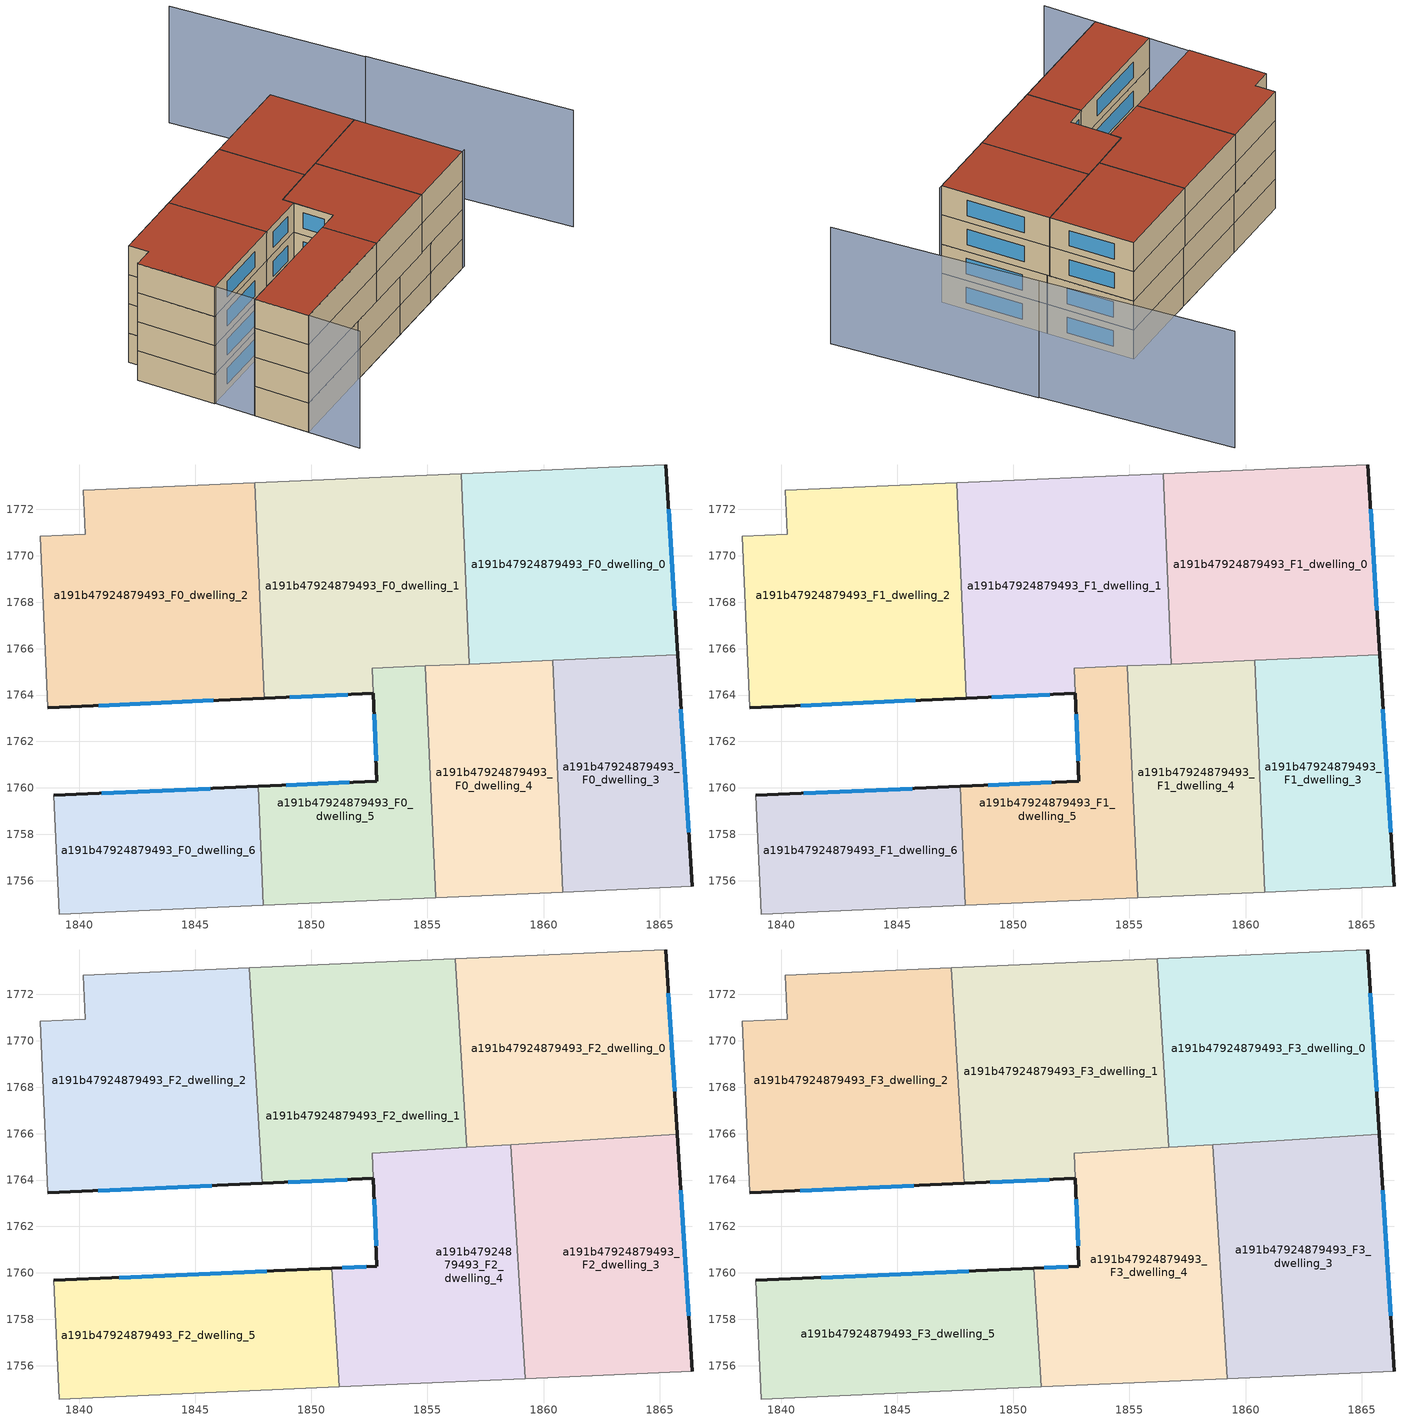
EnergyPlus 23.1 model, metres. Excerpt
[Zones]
a191b47924879493_F0_dwelling_0
 floor ground (EU_floor_Construction): 1865.26,1773.92 1865.78,1765.73 1856.81,1765.34 1856.45,1773.54 z0
 wall outside (EU_wall_Construction): 1865.78,1765.73 1865.26,1773.92 z0:3
 wall adiabatic (EU_wall_Construction): 1865.26,1773.92 1856.45,1773.54 z0:3
 wall to a191b47924879493_F0_dwelling_1 (EU_wall_Construction): 1856.45,1773.54 1856.81,1765.34 z0:3
 wall to a191b47924879493_F0_dwelling_3 (EU_wall_Construction): 1860.39,1765.49 1865.78,1765.73 z0:3
 wall to a191b47924879493_F0_dwelling_4 (EU_wall_Construction): 1856.81,1765.34 1860.39,1765.49 z0:3
 window (EU_Window_Construction): 1865.66,1767.66 1865.38,1772 z0.7:2.3
a191b47924879493_F0_dwelling_1
 floor ground (EU_floor_Construction): 1856.45,1773.54 1856.81,1765.34 1852.61,1765.15 1852.66,1764.07 1847.98,1763.87 1847.56,1773.15 z0
 wall outside (EU_wall_Construction): 1847.98,1763.87 1852.66,1764.07 z0:3
 wall adiabatic (EU_wall_Construction): 1856.45,1773.54 1847.56,1773.15 z0:3
 wall to a191b47924879493_F0_dwelling_2 (EU_wall_Construction): 1847.56,1773.15 1847.97,1763.87 z0:3
 wall to a191b47924879493_F0_dwelling_5 (EU_wall_Construction): 1852.62,1765.15 1854.91,1765.25 / 1852.66,1764.07 1852.61,1765.15 z0:3
 wall to a191b47924879493_F0_dwelling_4 (EU_wall_Construction): 1854.91,1765.25 1856.81,1765.34 z0:3
 window (EU_Window_Construction): 1849.08,1763.91 1851.56,1764.02 z0.7:2.3
a191b47924879493_F0_dwelling_2
 floor ground (EU_floor_Construction): 1847.56,1773.15 1847.97,1763.87 1838.64,1763.45 1838.31,1770.83 1840.26,1770.92 1840.17,1772.82 z0
 wall outside (EU_wall_Construction): 1838.64,1763.45 1847.97,1763.87 z0:3
 wall adiabatic (EU_wall_Construction): 1847.56,1773.15 1840.17,1772.82 1840.26,1770.92 1838.31,1770.83 1838.64,1763.45 z0:3
 window (EU_Window_Construction): 1840.83,1763.55 1845.78,1763.77 z0.7:2.3
a191b47924879493_F0_dwelling_3
 floor ground (EU_floor_Construction): 1865.78,1765.73 1866.4,1755.76 1860.83,1755.51 1860.39,1765.49 z0
 wall outside (EU_wall_Construction): 1866.4,1755.76 1865.78,1765.73 z0:3
 wall to a191b47924879493_F0_dwelling_4 (EU_wall_Construction): 1860.39,1765.49 1860.83,1755.51 z0:3
 wall adiabatic (EU_wall_Construction): 1860.83,1755.51 1866.4,1755.76 z0:3
 window (EU_Window_Construction): 1866.25,1758.1 1865.92,1763.39 z0.7:2.3
a191b47924879493_F0_dwelling_4
 floor ground (EU_floor_Construction): 1860.39,1765.49 1860.83,1755.51 1855.35,1755.27 1854.91,1765.25 z0
 wall to a191b47924879493_F0_dwelling_5 (EU_wall_Construction): 1854.91,1765.25 1855.35,1755.27 z0:3
 wall adiabatic (EU_wall_Construction): 1855.35,1755.27 1860.83,1755.51 z0:3
a191b47924879493_F0_dwelling_5
 floor ground (EU_floor_Construction): 1854.91,1765.25 1855.35,1755.27 1847.93,1754.94 1847.71,1760.06 1852.82,1760.29 1852.61,1765.15 z0
 wall outside (EU_wall_Construction): 1852.66,1764.07 1852.82,1760.29 1847.71,1760.06 z0:3
 wall to a191b47924879493_F0_dwelling_6 (EU_wall_Construction): 1847.71,1760.06 1847.93,1754.94 z0:3
 wall adiabatic (EU_wall_Construction): 1847.93,1754.94 1855.35,1755.27 z0:3
 window (EU_Window_Construction): 1851.62,1760.24 1848.91,1760.12 / 1852.7,1763.18 1852.79,1761.18 z0.7:2.3
a191b47924879493_F0_dwelling_6
 floor ground (EU_floor_Construction): 1847.71,1760.06 1847.93,1754.94 1839.13,1754.56 1838.91,1759.68 z0
 wall outside (EU_wall_Construction): 1847.71,1760.06 1838.91,1759.68 z0:3
 wall adiabatic (EU_wall_Construction): 1838.91,1759.68 1839.13,1754.56 1847.93,1754.94 z0:3
 window (EU_Window_Construction): 1845.64,1759.97 1840.97,1759.77 z0.7:2.3
a191b47924879493_F1_dwelling_0
 floor to a191b47924879493_F0_dwelling_0 (EU_floor_Construction): 1865.26,1773.92 1865.78,1765.73 1856.81,1765.34 1856.45,1773.54 z3
 wall outside (EU_wall_Construction): 1865.78,1765.73 1865.26,1773.92 z3:6
 wall adiabatic (EU_wall_Construction): 1865.26,1773.92 1856.45,1773.54 z3:6
 wall to a191b47924879493_F1_dwelling_1 (EU_wall_Construction): 1856.45,1773.54 1856.81,1765.34 z3:6
 wall to a191b47924879493_F1_dwelling_3 (EU_wall_Construction): 1860.39,1765.49 1865.78,1765.73 z3:6
 wall to a191b47924879493_F1_dwelling_4 (EU_wall_Construction): 1856.81,1765.34 1860.39,1765.49 z3:6
 window (EU_Window_Construction): 1865.66,1767.66 1865.38,1772 z3.7:5.3
 ceiling adiabatic (EU_roof_Construction): 1858.6,1765.42 1858.59,1765.53 1856.81,1765.42 1856.81,1765.34 z6
a191b47924879493_F1_dwelling_1
 floor to a191b47924879493_F0_dwelling_1 (EU_floor_Construction): 1856.45,1773.54 1856.81,1765.34 1852.61,1765.15 1852.66,1764.07 1847.98,1763.87 1847.56,1773.15 z3
 wall outside (EU_wall_Construction): 1847.98,1763.87 1852.66,1764.07 z3:6
 wall adiabatic (EU_wall_Construction): 1856.45,1773.54 1847.56,1773.15 z3:6
 wall to a191b47924879493_F1_dwelling_2 (EU_wall_Construction): 1847.56,1773.15 1847.97,1763.87 z3:6
 wall to a191b47924879493_F1_dwelling_5 (EU_wall_Construction): 1852.62,1765.15 1854.91,1765.25 / 1852.66,1764.07 1852.61,1765.15 z3:6
 wall to a191b47924879493_F1_dwelling_4 (EU_wall_Construction): 1854.91,1765.25 1856.81,1765.34 z3:6
 window (EU_Window_Construction): 1849.08,1763.91 1851.56,1764.02 z3.7:5.3
 ceiling adiabatic (EU_roof_Construction): 1856.81,1765.34 1856.81,1765.42 1852.61,1765.16 z6
a191b47924879493_F1_dwelling_2
 floor to a191b47924879493_F0_dwelling_2 (EU_floor_Construction): 1847.56,1773.15 1847.97,1763.87 1838.64,1763.45 1838.31,1770.83 1840.26,1770.92 1840.17,1772.82 z3
 wall outside (EU_wall_Construction): 1838.64,1763.45 1847.97,1763.87 z3:6
 wall adiabatic (EU_wall_Construction): 1847.56,1773.15 1840.17,1772.82 1840.26,1770.92 1838.31,1770.83 1838.64,1763.45 z3:6
 window (EU_Window_Construction): 1840.83,1763.55 1845.78,1763.77 z3.7:5.3
a191b47924879493_F1_dwelling_3
 floor to a191b47924879493_F0_dwelling_3 (EU_floor_Construction): 1865.78,1765.73 1866.4,1755.76 1860.83,1755.51 1860.39,1765.49 z3
 wall outside (EU_wall_Construction): 1866.4,1755.76 1865.78,1765.73 z3:6
 wall to a191b47924879493_F1_dwelling_4 (EU_wall_Construction): 1860.39,1765.49 1860.83,1755.51 z3:6
 wall adiabatic (EU_wall_Construction): 1860.83,1755.51 1866.4,1755.76 z3:6
 window (EU_Window_Construction): 1866.25,1758.1 1865.92,1763.39 z3.7:5.3
a191b47924879493_F1_dwelling_4
 floor to a191b47924879493_F0_dwelling_4 (EU_floor_Construction): 1860.39,1765.49 1860.83,1755.51 1855.35,1755.27 1854.91,1765.25 z3
 wall to a191b47924879493_F1_dwelling_5 (EU_wall_Construction): 1854.91,1765.25 1855.35,1755.27 z3:6
 wall adiabatic (EU_wall_Construction): 1855.35,1755.27 1860.83,1755.51 z3:6
a191b47924879493_F1_dwelling_5
 floor to a191b47924879493_F0_dwelling_5 (EU_floor_Construction): 1854.91,1765.25 1855.35,1755.27 1847.93,1754.94 1847.71,1760.06 1852.82,1760.29 1852.62,1765.15 z3
 wall outside (EU_wall_Construction): 1852.66,1764.07 1852.82,1760.29 1847.71,1760.06 z3:6
 wall to a191b47924879493_F1_dwelling_6 (EU_wall_Construction): 1847.71,1760.06 1847.93,1754.94 z3:6
 wall adiabatic (EU_wall_Construction): 1847.93,1754.94 1855.35,1755.27 z3:6
 window (EU_Window_Construction): 1851.62,1760.24 1848.91,1760.12 / 1852.7,1763.18 1852.79,1761.18 z3.7:5.3
a191b47924879493_F1_dwelling_6
 floor to a191b47924879493_F0_dwelling_6 (EU_floor_Construction): 1847.71,1760.06 1847.93,1754.94 1839.13,1754.56 1838.91,1759.68 z3
 wall outside (EU_wall_Construction): 1847.71,1760.06 1838.91,1759.68 z3:6
 wall adiabatic (EU_wall_Construction): 1838.91,1759.68 1839.13,1754.56 1847.93,1754.94 z3:6
 window (EU_Window_Construction): 1845.64,1759.97 1840.97,1759.77 z3.7:5.3
a191b47924879493_F2_dwelling_0
 floor to a191b47924879493_F1_dwelling_0 (EU_floor_Construction): 1865.26,1773.92 1865.76,1765.97 1856.81,1765.42 1856.45,1773.54 z6
 floor to a191b47924879493_F1_dwelling_1 (EU_floor_Construction): 1856.45,1773.54 1856.81,1765.42 1856.7,1765.41 1856.2,1773.53 z6
 wall outside (EU_wall_Construction): 1865.76,1765.97 1865.26,1773.92 z6:9
 wall to a191b47924879493_F2_dwelling_1 (EU_wall_Construction): 1856.2,1773.53 1856.7,1765.41 z6:9
 wall adiabatic (EU_wall_Construction): 1865.26,1773.92 1856.2,1773.53 z6:9
 wall to a191b47924879493_F2_dwelling_3 (EU_wall_Construction): 1858.59,1765.53 1865.76,1765.97 z6:9
 wall to a191b47924879493_F2_dwelling_4 (EU_wall_Construction): 1856.7,1765.41 1858.59,1765.53 z6:9
 window (EU_Window_Construction): 1865.64,1767.84 1865.38,1772.06 z6.7:8.3
a191b47924879493_F2_dwelling_1
 floor to a191b47924879493_F1_dwelling_1 (EU_floor_Construction): 1856.2,1773.53 1856.7,1765.41 1852.61,1765.16 1852.66,1764.07 1847.97,1763.87 1847.56,1773.15 z6
 floor to a191b47924879493_F1_dwelling_2 (EU_floor_Construction): 1847.56,1773.15 1847.97,1763.87 1847.89,1763.86 1847.31,1773.14 z6
 wall outside (EU_wall_Construction): 1847.89,1763.86 1852.66,1764.07 z6:9
 wall to a191b47924879493_F2_dwelling_2 (EU_wall_Construction): 1847.31,1773.14 1847.89,1763.86 z6:9
 wall adiabatic (EU_wall_Construction): 1856.2,1773.53 1847.31,1773.14 z6:9
 wall to a191b47924879493_F2_dwelling_4 (EU_wall_Construction): 1852.62,1765.16 1856.7,1765.41 / 1852.66,1764.07 1852.61,1765.16 z6:9
 window (EU_Window_Construction): 1849.01,1763.91 1851.54,1764.02 z6.7:8.3
a191b47924879493_F2_dwelling_2
 floor to a191b47924879493_F1_dwelling_2 (EU_floor_Construction): 1847.31,1773.14 1847.88,1763.86 1838.64,1763.45 1838.31,1770.83 1840.26,1770.92 1840.17,1772.82 z6
 wall outside (EU_wall_Construction): 1838.64,1763.45 1847.88,1763.86 z6:9
 wall adiabatic (EU_wall_Construction): 1847.31,1773.14 1840.17,1772.82 1840.26,1770.92 1838.31,1770.83 1838.64,1763.45 z6:9
 window (EU_Window_Construction): 1840.81,1763.55 1845.71,1763.77 z6.7:8.3
a191b47924879493_F2_dwelling_3
 floor to a191b47924879493_F1_dwelling_3 (EU_floor_Construction): 1865.77,1765.73 1866.4,1755.76 1860.83,1755.51 1860.39,1765.49 z6
 floor to a191b47924879493_F1_dwelling_0 (EU_floor_Construction): 1865.76,1765.97 1865.77,1765.73 1858.6,1765.42 1858.59,1765.53 z6
 floor to a191b47924879493_F1_dwelling_4 (EU_floor_Construction): 1860.39,1765.49 1860.83,1755.51 1859.22,1755.44 1858.6,1765.42 z6
 wall outside (EU_wall_Construction): 1866.4,1755.76 1865.76,1765.97 z6:9
 wall to a191b47924879493_F2_dwelling_4 (EU_wall_Construction): 1858.59,1765.53 1859.22,1755.44 z6:9
 wall adiabatic (EU_wall_Construction): 1859.22,1755.44 1866.4,1755.76 z6:9
 window (EU_Window_Construction): 1866.25,1758.16 1865.91,1763.57 z6.7:8.3
a191b47924879493_F2_dwelling_4
 floor to a191b47924879493_F1_dwelling_4 (EU_floor_Construction): 1858.6,1765.42 1859.22,1755.44 1855.35,1755.27 1854.91,1765.25 z6
 floor to a191b47924879493_F1_dwelling_5 (EU_floor_Construction): 1854.91,1765.25 1855.35,1755.27 1851.2,1755.09 1850.88,1760.2 1852.82,1760.29 1852.62,1765.15 z6
 floor adiabatic (EU_floor_Construction): 1858.59,1765.53 1858.6,1765.42 1854.91,1765.25 1852.61,1765.16 z6
 wall outside (EU_wall_Construction): 1852.66,1764.07 1852.82,1760.29 1850.88,1760.2 z6:9
 wall adiabatic (EU_wall_Construction): 1851.2,1755.09 1859.22,1755.44 z6:9
 wall to a191b47924879493_F2_dwelling_5 (EU_wall_Construction): 1850.88,1760.2 1851.2,1755.09 z6:9
 window (EU_Window_Construction): 1852.37,1760.27 1851.34,1760.22 / 1852.7,1763.18 1852.79,1761.18 z6.7:8.3
a191b47924879493_F2_dwelling_5
 floor to a191b47924879493_F1_dwelling_5 (EU_floor_Construction): 1850.88,1760.2 1851.2,1755.09 1847.93,1754.94 1847.71,1760.06 z6
 floor to a191b47924879493_F1_dwelling_6 (EU_floor_Construction): 1847.71,1760.06 1847.93,1754.94 1839.13,1754.56 1838.91,1759.68 z6
 wall outside (EU_wall_Construction): 1850.88,1760.2 1838.91,1759.68 z6:9
 wall adiabatic (EU_wall_Construction): 1838.91,1759.68 1839.13,1754.56 1851.2,1755.09 z6:9
 window (EU_Window_Construction): 1848.07,1760.08 1841.72,1759.8 z6.7:8.3
a191b47924879493_F3_dwelling_0
 floor to a191b47924879493_F2_dwelling_0 (EU_floor_Construction): 1865.26,1773.92 1865.76,1765.97 1856.7,1765.41 1856.2,1773.53 z9
 wall outside (EU_wall_Construction): 1865.76,1765.97 1865.26,1773.92 z9:12
 wall to a191b47924879493_F3_dwelling_1 (EU_wall_Construction): 1856.2,1773.53 1856.7,1765.41 z9:12
 wall adiabatic (EU_wall_Construction): 1865.26,1773.92 1856.2,1773.53 z9:12
 wall to a191b47924879493_F3_dwelling_3 (EU_wall_Construction): 1858.59,1765.53 1865.76,1765.97 z9:12
 wall to a191b47924879493_F3_dwelling_4 (EU_wall_Construction): 1856.7,1765.41 1858.59,1765.53 z9:12
 window (EU_Window_Construction): 1865.64,1767.84 1865.38,1772.06 z9.7:11.3
 roof outside (EU_roof_Construction): 1865.76,1765.97 1865.26,1773.92 1856.2,1773.53 1856.7,1765.41 z12
a191b47924879493_F3_dwelling_1
 floor to a191b47924879493_F2_dwelling_1 (EU_floor_Construction): 1856.2,1773.53 1856.7,1765.41 1852.61,1765.16 1852.66,1764.07 1847.89,1763.86 1847.31,1773.14 z9
 wall outside (EU_wall_Construction): 1847.89,1763.86 1852.66,1764.07 z9:12
 wall to a191b47924879493_F3_dwelling_2 (EU_wall_Construction): 1847.31,1773.14 1847.89,1763.86 z9:12
 wall adiabatic (EU_wall_Construction): 1856.2,1773.53 1847.31,1773.14 z9:12
 wall to a191b47924879493_F3_dwelling_4 (EU_wall_Construction): 1852.62,1765.16 1856.7,1765.41 / 1852.66,1764.07 1852.61,1765.16 z9:12
 window (EU_Window_Construction): 1849.01,1763.91 1851.54,1764.02 z9.7:11.3
 roof outside (EU_roof_Construction): 1856.7,1765.41 1856.2,1773.53 1847.31,1773.14 1847.89,1763.86 1852.66,1764.07 1852.61,1765.16 z12
a191b47924879493_F3_dwelling_2
 floor to a191b47924879493_F2_dwelling_2 (EU_floor_Construction): 1847.31,1773.14 1847.88,1763.86 1838.64,1763.45 1838.31,1770.83 1840.26,1770.92 1840.17,1772.82 z9
 wall outside (EU_wall_Construction): 1838.64,1763.45 1847.88,1763.86 z9:12
 wall adiabatic (EU_wall_Construction): 1847.31,1773.14 1840.17,1772.82 1840.26,1770.92 1838.31,1770.83 1838.64,1763.45 z9:12
 window (EU_Window_Construction): 1840.81,1763.55 1845.71,1763.77 z9.7:11.3
 roof outside (EU_roof_Construction): 1847.88,1763.86 1847.31,1773.14 1840.17,1772.82 1840.26,1770.92 1838.31,1770.83 1838.64,1763.45 z12
a191b47924879493_F3_dwelling_3
 floor to a191b47924879493_F2_dwelling_3 (EU_floor_Construction): 1865.76,1765.97 1866.4,1755.76 1859.22,1755.44 1858.59,1765.53 z9
 wall outside (EU_wall_Construction): 1866.4,1755.76 1865.76,1765.97 z9:12
 wall to a191b47924879493_F3_dwelling_4 (EU_wall_Construction): 1858.59,1765.53 1859.22,1755.44 z9:12
 wall adiabatic (EU_wall_Construction): 1859.22,1755.44 1866.4,1755.76 z9:12
 window (EU_Window_Construction): 1866.25,1758.16 1865.91,1763.57 z9.7:11.3
 roof outside (EU_roof_Construction): 1866.4,1755.76 1865.76,1765.97 1858.59,1765.53 1859.22,1755.44 z12
a191b47924879493_F3_dwelling_4
 floor to a191b47924879493_F2_dwelling_4 (EU_floor_Construction): 1858.59,1765.53 1859.22,1755.44 1851.2,1755.09 1850.88,1760.2 1852.82,1760.29 1852.62,1765.16 z9
 wall outside (EU_wall_Construction): 1852.66,1764.07 1852.82,1760.29 1850.88,1760.2 z9:12
 wall adiabatic (EU_wall_Construction): 1851.2,1755.09 1859.22,1755.44 z9:12
 wall to a191b47924879493_F3_dwelling_5 (EU_wall_Construction): 1850.88,1760.2 1851.2,1755.09 z9:12
 window (EU_Window_Construction): 1852.37,1760.27 1851.34,1760.22 / 1852.7,1763.18 1852.79,1761.18 z9.7:11.3
 roof outside (EU_roof_Construction): 1859.22,1755.44 1858.59,1765.53 1852.62,1765.16 1852.82,1760.29 1850.88,1760.2 1851.2,1755.09 z12
a191b47924879493_F3_dwelling_5
 floor to a191b47924879493_F2_dwelling_5 (EU_floor_Construction): 1850.88,1760.2 1851.2,1755.09 1839.13,1754.56 1838.91,1759.68 z9
 wall outside (EU_wall_Construction): 1850.88,1760.2 1838.91,1759.68 z9:12
 wall adiabatic (EU_wall_Construction): 1838.91,1759.68 1839.13,1754.56 1851.2,1755.09 z9:12
 window (EU_Window_Construction): 1848.07,1760.08 1841.72,1759.8 z9.7:11.3
 roof outside (EU_roof_Construction): 1851.2,1755.09 1850.88,1760.2 1838.91,1759.68 1839.13,1754.56 z12
shading: 1839.13,1754.56 1866.75,1755.77 / 1838.38,1770.88 1839.37,1749.66 / 1876.41,1750.84 1874.17,1769.94 / 1874.16,1769.93 1872.05,1787.89 z0:12; 1865.26,1773.92 1840.16,1772.82 z0:6
[Building]
EU S2 Campaign: North Axis=0; Terrain=City; Solar Distribution=FullExterior
[Site:Location]
Budapest.Ferenc.Liszt.Intl.AP: Latitude=47.437; Longitude=19.256; Time Zone=1; Elevation=185
[SizingPeriod:WeatherFileDays]
AnnualSizingPeriod: Begin Month=1; Begin Day of Month=1; End Month=12; End Day of Month=31; Day of Week for Start Day=Monday; Use Weather File Daylight Saving Period=No; Use Weather File Rain and Snow Indicators=No
[MATERIAL]
EU_InternalMass_Material: Roughness=MediumRough; Thickness=0.1; Conductivity=1; Density=1800; Specific Heat=900; Thermal Absorptance=0.9; Solar Absorptance=0.7; Visible Absorptance=0.7
[MATERIAL:NOMASS] Roughness=MediumRough; Thermal Absorptance=0.9; Solar Absorptance=0.7; Visible Absorptance=0.7
Name | Thermal Resistance
EU_wall_NoMass | 0.832559
EU_roof_NoMass | 1.39638
EU_floor_NoMass | 0.872794
[WINDOWMATERIAL:SIMPLEGLAZINGSYSTEM]
EU_Window_SimpleGlazing: UFactor=2.79869; Solar Heat Gain Coefficient=0.75; Visible Transmittance=0.75
[CONSTRUCTION]
EU_wall_Construction: EU_wall_NoMass
EU_roof_Construction: EU_roof_NoMass
EU_floor_Construction: EU_floor_NoMass
EU_Window_Construction: EU_Window_SimpleGlazing
EU_InternalMass_Construction: EU_InternalMass_Material
[ZONE] Type=1; Multiplier=1; Ceiling Height=autocalculate; Floor Area=autocalculate; Part of Total Floor Area=Yes
Name | Volume
a191b47924879493_F0_dwelling_0; a191b47924879493_F1_dwelling_0 | 219.088
a191b47924879493_F2_dwelling_0; a191b47924879493_F3_dwelling_0 | 219.094
a191b47924879493_F0_dwelling_1; a191b47924879493_F1_dwelling_1 | 234.229
a191b47924879493_F2_dwelling_1; a191b47924879493_F3_dwelling_1 | 234.091
a191b47924879493_F0_dwelling_2; a191b47924879493_F1_dwelling_2 | 249.337
a191b47924879493_F2_dwelling_2; a191b47924879493_F3_dwelling_2 | 244.621
a191b47924879493_F0_dwelling_3; a191b47924879493_F1_dwelling_3 | 164.317
a191b47924879493_F2_dwelling_3; a191b47924879493_F3_dwelling_3 | 219.095
a191b47924879493_F0_dwelling_4; a191b47924879493_F1_dwelling_4 | 164.331
a191b47924879493_F2_dwelling_4 | 212.598
a191b47924879493_F3_dwelling_4 | 212.558
a191b47924879493_F0_dwelling_5 | 147.726
a191b47924879493_F1_dwelling_5 | 147.692
a191b47924879493_F2_dwelling_5; a191b47924879493_F3_dwelling_5 | 184.969
a191b47924879493_F0_dwelling_6; a191b47924879493_F1_dwelling_6 | 135.438
[INTERNALMASS] Construction=EU_InternalMass_Construction
Name | Zone or ZoneList | Surface Area
a191b47924879493_F0_dwelling_0_EU_InternalMass | a191b47924879493_F0_dwelling_0 | 73.0318
a191b47924879493_F0_dwelling_1_EU_InternalMass | a191b47924879493_F0_dwelling_1 | 78.096
a191b47924879493_F0_dwelling_2_EU_InternalMass | a191b47924879493_F0_dwelling_2 | 83.1136
a191b47924879493_F0_dwelling_3_EU_InternalMass | a191b47924879493_F0_dwelling_3 | 54.7725
a191b47924879493_F0_dwelling_4_EU_InternalMass | a191b47924879493_F0_dwelling_4 | 54.7771
a191b47924879493_F0_dwelling_5_EU_InternalMass | a191b47924879493_F0_dwelling_5 | 49.2422
a191b47924879493_F0_dwelling_6_EU_InternalMass | a191b47924879493_F0_dwelling_6 | 45.1462
a191b47924879493_F1_dwelling_0_EU_InternalMass | a191b47924879493_F1_dwelling_0 | 73.0318
a191b47924879493_F1_dwelling_1_EU_InternalMass | a191b47924879493_F1_dwelling_1 | 78.096
a191b47924879493_F1_dwelling_2_EU_InternalMass | a191b47924879493_F1_dwelling_2 | 83.1136
a191b47924879493_F1_dwelling_3_EU_InternalMass | a191b47924879493_F1_dwelling_3 | 54.7725
a191b47924879493_F1_dwelling_4_EU_InternalMass | a191b47924879493_F1_dwelling_4 | 54.7771
a191b47924879493_F1_dwelling_5_EU_InternalMass | a191b47924879493_F1_dwelling_5 | 49.2422
a191b47924879493_F1_dwelling_6_EU_InternalMass | a191b47924879493_F1_dwelling_6 | 45.1462
a191b47924879493_F2_dwelling_0_EU_InternalMass | a191b47924879493_F2_dwelling_0 | 73.0314
a191b47924879493_F2_dwelling_1_EU_InternalMass | a191b47924879493_F2_dwelling_1 | 78.0326
a191b47924879493_F2_dwelling_2_EU_InternalMass | a191b47924879493_F2_dwelling_2 | 81.5634
a191b47924879493_F2_dwelling_3_EU_InternalMass | a191b47924879493_F2_dwelling_3 | 73.0316
a191b47924879493_F2_dwelling_4_EU_InternalMass | a191b47924879493_F2_dwelling_4 | 70.8661
a191b47924879493_F2_dwelling_5_EU_InternalMass | a191b47924879493_F2_dwelling_5 | 61.6566
a191b47924879493_F3_dwelling_0_EU_InternalMass | a191b47924879493_F3_dwelling_0 | 73.0314
a191b47924879493_F3_dwelling_1_EU_InternalMass | a191b47924879493_F3_dwelling_1 | 78.0326
a191b47924879493_F3_dwelling_2_EU_InternalMass | a191b47924879493_F3_dwelling_2 | 81.5634
a191b47924879493_F3_dwelling_3_EU_InternalMass | a191b47924879493_F3_dwelling_3 | 73.0316
a191b47924879493_F3_dwelling_4_EU_InternalMass | a191b47924879493_F3_dwelling_4 | 70.8661
a191b47924879493_F3_dwelling_5_EU_InternalMass | a191b47924879493_F3_dwelling_5 | 61.6566
[OTHEREQUIPMENT] Fuel Type=Electricity; Design Level Calculation Method=Watts/Area; Power per Zone Floor Area=1; Fraction Latent=0; Fraction Radiant=0; Fraction Lost=0; Carbon Dioxide Generation Rate=0; EndUse Subcategory=EU_Step8_InternalGains
Name | Zone or ZoneList or Space or SpaceList | Schedule
EU_Step8_InternalGain_a191b47924879493_F0_dwelling_0_f000 | a191b47924879493_F0_dwelling_0 | EU_Step8_GainSchedule_a191b47924879493_F0_dwelling_0_f000
EU_Step8_InternalGain_a191b47924879493_F0_dwelling_1_f000 | a191b47924879493_F0_dwelling_1 | EU_Step8_GainSchedule_a191b47924879493_F0_dwelling_1_f000
EU_Step8_InternalGain_a191b47924879493_F0_dwelling_2_f000 | a191b47924879493_F0_dwelling_2 | EU_Step8_GainSchedule_a191b47924879493_F0_dwelling_2_f000
EU_Step8_InternalGain_a191b47924879493_F0_dwelling_3_f000 | a191b47924879493_F0_dwelling_3 | EU_Step8_GainSchedule_a191b47924879493_F0_dwelling_3_f000
EU_Step8_InternalGain_a191b47924879493_F0_dwelling_4_f000 | a191b47924879493_F0_dwelling_4 | EU_Step8_GainSchedule_a191b47924879493_F0_dwelling_4_f000
EU_Step8_InternalGain_a191b47924879493_F0_dwelling_5_f000 | a191b47924879493_F0_dwelling_5 | EU_Step8_GainSchedule_a191b47924879493_F0_dwelling_5_f000
EU_Step8_InternalGain_a191b47924879493_F0_dwelling_6_f000 | a191b47924879493_F0_dwelling_6 | EU_Step8_GainSchedule_a191b47924879493_F0_dwelling_6_f000
EU_Step8_InternalGain_a191b47924879493_F1_dwelling_0_f000 | a191b47924879493_F1_dwelling_0 | EU_Step8_GainSchedule_a191b47924879493_F1_dwelling_0_f000
EU_Step8_InternalGain_a191b47924879493_F1_dwelling_1_f000 | a191b47924879493_F1_dwelling_1 | EU_Step8_GainSchedule_a191b47924879493_F1_dwelling_1_f000
EU_Step8_InternalGain_a191b47924879493_F1_dwelling_2_f000 | a191b47924879493_F1_dwelling_2 | EU_Step8_GainSchedule_a191b47924879493_F1_dwelling_2_f000
EU_Step8_InternalGain_a191b47924879493_F1_dwelling_3_f000 | a191b47924879493_F1_dwelling_3 | EU_Step8_GainSchedule_a191b47924879493_F1_dwelling_3_f000
EU_Step8_InternalGain_a191b47924879493_F1_dwelling_4_f000 | a191b47924879493_F1_dwelling_4 | EU_Step8_GainSchedule_a191b47924879493_F1_dwelling_4_f000
EU_Step8_InternalGain_a191b47924879493_F1_dwelling_5_f000 | a191b47924879493_F1_dwelling_5 | EU_Step8_GainSchedule_a191b47924879493_F1_dwelling_5_f000
EU_Step8_InternalGain_a191b47924879493_F1_dwelling_6_f000 | a191b47924879493_F1_dwelling_6 | EU_Step8_GainSchedule_a191b47924879493_F1_dwelling_6_f000
EU_Step8_InternalGain_a191b47924879493_F2_dwelling_0_f000 | a191b47924879493_F2_dwelling_0 | EU_Step8_GainSchedule_a191b47924879493_F2_dwelling_0_f000
EU_Step8_InternalGain_a191b47924879493_F2_dwelling_1_f000 | a191b47924879493_F2_dwelling_1 | EU_Step8_GainSchedule_a191b47924879493_F2_dwelling_1_f000
EU_Step8_InternalGain_a191b47924879493_F2_dwelling_2_f000 | a191b47924879493_F2_dwelling_2 | EU_Step8_GainSchedule_a191b47924879493_F2_dwelling_2_f000
EU_Step8_InternalGain_a191b47924879493_F2_dwelling_3_f000 | a191b47924879493_F2_dwelling_3 | EU_Step8_GainSchedule_a191b47924879493_F2_dwelling_3_f000
EU_Step8_InternalGain_a191b47924879493_F2_dwelling_4_f000 | a191b47924879493_F2_dwelling_4 | EU_Step8_GainSchedule_a191b47924879493_F2_dwelling_4_f000
EU_Step8_InternalGain_a191b47924879493_F2_dwelling_5_f000 | a191b47924879493_F2_dwelling_5 | EU_Step8_GainSchedule_a191b47924879493_F2_dwelling_5_f000
EU_Step8_InternalGain_a191b47924879493_F3_dwelling_0_f000 | a191b47924879493_F3_dwelling_0 | EU_Step8_GainSchedule_a191b47924879493_F3_dwelling_0_f000
EU_Step8_InternalGain_a191b47924879493_F3_dwelling_1_f000 | a191b47924879493_F3_dwelling_1 | EU_Step8_GainSchedule_a191b47924879493_F3_dwelling_1_f000
EU_Step8_InternalGain_a191b47924879493_F3_dwelling_2_f000 | a191b47924879493_F3_dwelling_2 | EU_Step8_GainSchedule_a191b47924879493_F3_dwelling_2_f000
EU_Step8_InternalGain_a191b47924879493_F3_dwelling_3_f000 | a191b47924879493_F3_dwelling_3 | EU_Step8_GainSchedule_a191b47924879493_F3_dwelling_3_f000
EU_Step8_InternalGain_a191b47924879493_F3_dwelling_4_f000 | a191b47924879493_F3_dwelling_4 | EU_Step8_GainSchedule_a191b47924879493_F3_dwelling_4_f000
EU_Step8_InternalGain_a191b47924879493_F3_dwelling_5_f000 | a191b47924879493_F3_dwelling_5 | EU_Step8_GainSchedule_a191b47924879493_F3_dwelling_5_f000
[ZONEVENTILATION:DESIGNFLOWRATE] Schedule=EU_AlwaysOn; Design Flow Rate Calculation Method=AirChanges/Hour; Air Changes per Hour=0.475469; Ventilation Type=Natural; Fan Pressure Rise=0; Fan Total Efficiency=1; Constant Term Coefficient=1; Temperature Term Coefficient=0; Velocity Term Coefficient=0; Velocity Squared Term Coefficient=0; Minimum Indoor Temperature=-100; Maximum Indoor Temperature=100; Delta Temperature=-100; Minimum Outdoor Temperature=-100; Maximum Outdoor Temperature=100; Maximum Wind Speed=40
Name | Zone or ZoneList or Space or SpaceList
EU_ConstantAir_a191b47924879493_F0_dwelling_0 | a191b47924879493_F0_dwelling_0
EU_ConstantAir_a191b47924879493_F0_dwelling_1 | a191b47924879493_F0_dwelling_1
EU_ConstantAir_a191b47924879493_F0_dwelling_2 | a191b47924879493_F0_dwelling_2
EU_ConstantAir_a191b47924879493_F0_dwelling_3 | a191b47924879493_F0_dwelling_3
EU_ConstantAir_a191b47924879493_F0_dwelling_4 | a191b47924879493_F0_dwelling_4
EU_ConstantAir_a191b47924879493_F0_dwelling_5 | a191b47924879493_F0_dwelling_5
EU_ConstantAir_a191b47924879493_F0_dwelling_6 | a191b47924879493_F0_dwelling_6
EU_ConstantAir_a191b47924879493_F1_dwelling_0 | a191b47924879493_F1_dwelling_0
EU_ConstantAir_a191b47924879493_F1_dwelling_1 | a191b47924879493_F1_dwelling_1
EU_ConstantAir_a191b47924879493_F1_dwelling_2 | a191b47924879493_F1_dwelling_2
EU_ConstantAir_a191b47924879493_F1_dwelling_3 | a191b47924879493_F1_dwelling_3
EU_ConstantAir_a191b47924879493_F1_dwelling_4 | a191b47924879493_F1_dwelling_4
EU_ConstantAir_a191b47924879493_F1_dwelling_5 | a191b47924879493_F1_dwelling_5
EU_ConstantAir_a191b47924879493_F1_dwelling_6 | a191b47924879493_F1_dwelling_6
EU_ConstantAir_a191b47924879493_F2_dwelling_0 | a191b47924879493_F2_dwelling_0
EU_ConstantAir_a191b47924879493_F2_dwelling_1 | a191b47924879493_F2_dwelling_1
EU_ConstantAir_a191b47924879493_F2_dwelling_2 | a191b47924879493_F2_dwelling_2
EU_ConstantAir_a191b47924879493_F2_dwelling_3 | a191b47924879493_F2_dwelling_3
EU_ConstantAir_a191b47924879493_F2_dwelling_4 | a191b47924879493_F2_dwelling_4
EU_ConstantAir_a191b47924879493_F2_dwelling_5 | a191b47924879493_F2_dwelling_5
EU_ConstantAir_a191b47924879493_F3_dwelling_0 | a191b47924879493_F3_dwelling_0
EU_ConstantAir_a191b47924879493_F3_dwelling_1 | a191b47924879493_F3_dwelling_1
EU_ConstantAir_a191b47924879493_F3_dwelling_2 | a191b47924879493_F3_dwelling_2
EU_ConstantAir_a191b47924879493_F3_dwelling_3 | a191b47924879493_F3_dwelling_3
EU_ConstantAir_a191b47924879493_F3_dwelling_4 | a191b47924879493_F3_dwelling_4
EU_ConstantAir_a191b47924879493_F3_dwelling_5 | a191b47924879493_F3_dwelling_5
[HVACTEMPLATE:THERMOSTAT] Constant Heating Setpoint=20; Constant Cooling Setpoint=50
EU_HeatOnly_a191b47924879493_F0_dwelling_0; EU_HeatOnly_a191b47924879493_F0_dwelling_1; EU_HeatOnly_a191b47924879493_F0_dwelling_2; EU_HeatOnly_a191b47924879493_F0_dwelling_3; EU_HeatOnly_a191b47924879493_F0_dwelling_4; EU_HeatOnly_a191b47924879493_F0_dwelling_5; EU_HeatOnly_a191b47924879493_F0_dwelling_6; EU_HeatOnly_a191b47924879493_F1_dwelling_0; EU_HeatOnly_a191b47924879493_F1_dwelling_1; EU_HeatOnly_a191b47924879493_F1_dwelling_2; EU_HeatOnly_a191b47924879493_F1_dwelling_3; EU_HeatOnly_a191b47924879493_F1_dwelling_4; EU_HeatOnly_a191b47924879493_F1_dwelling_5; EU_HeatOnly_a191b47924879493_F1_dwelling_6; EU_HeatOnly_a191b47924879493_F2_dwelling_0; EU_HeatOnly_a191b47924879493_F2_dwelling_1; EU_HeatOnly_a191b47924879493_F2_dwelling_2; EU_HeatOnly_a191b47924879493_F2_dwelling_3; EU_HeatOnly_a191b47924879493_F2_dwelling_4; EU_HeatOnly_a191b47924879493_F2_dwelling_5; EU_HeatOnly_a191b47924879493_F3_dwelling_0; EU_HeatOnly_a191b47924879493_F3_dwelling_1; EU_HeatOnly_a191b47924879493_F3_dwelling_2; EU_HeatOnly_a191b47924879493_F3_dwelling_3; EU_HeatOnly_a191b47924879493_F3_dwelling_4; EU_HeatOnly_a191b47924879493_F3_dwelling_5
[HVACTEMPLATE:ZONE:IDEALLOADSAIRSYSTEM] System Availability Schedule=EU_AlwaysOn; Maximum Heating Supply Air Temperature=50; Minimum Cooling Supply Air Temperature=13; Maximum Heating Supply Air Humidity Ratio=0.0156; Minimum Cooling Supply Air Humidity Ratio=0.0077; Heating Limit=NoLimit; Cooling Limit=NoLimit; Heating Availability Schedule=EU_AlwaysOn; Cooling Availability Schedule=EU_CoolingOff; Dehumidification Control Type=ConstantSensibleHeatRatio; Cooling Sensible Heat Ratio=0.7; Dehumidification Setpoint=60; Humidification Control Type=None; Humidification Setpoint=30; Outdoor Air Method=None; Outdoor Air Flow Rate per Person=0.00944; Outdoor Air Flow Rate per Zone Floor Area=0; Outdoor Air Flow Rate per Zone=0; Demand Controlled Ventilation Type=None; Outdoor Air Economizer Type=NoEconomizer; Heat Recovery Type=None; Sensible Heat Recovery Effectiveness=0.7; Latent Heat Recovery Effectiveness=0.65
Name | Template Thermostat
a191b47924879493_F0_dwelling_0 | EU_HeatOnly_a191b47924879493_F0_dwelling_0
a191b47924879493_F0_dwelling_1 | EU_HeatOnly_a191b47924879493_F0_dwelling_1
a191b47924879493_F0_dwelling_2 | EU_HeatOnly_a191b47924879493_F0_dwelling_2
a191b47924879493_F0_dwelling_3 | EU_HeatOnly_a191b47924879493_F0_dwelling_3
a191b47924879493_F0_dwelling_4 | EU_HeatOnly_a191b47924879493_F0_dwelling_4
a191b47924879493_F0_dwelling_5 | EU_HeatOnly_a191b47924879493_F0_dwelling_5
a191b47924879493_F0_dwelling_6 | EU_HeatOnly_a191b47924879493_F0_dwelling_6
a191b47924879493_F1_dwelling_0 | EU_HeatOnly_a191b47924879493_F1_dwelling_0
a191b47924879493_F1_dwelling_1 | EU_HeatOnly_a191b47924879493_F1_dwelling_1
a191b47924879493_F1_dwelling_2 | EU_HeatOnly_a191b47924879493_F1_dwelling_2
a191b47924879493_F1_dwelling_3 | EU_HeatOnly_a191b47924879493_F1_dwelling_3
a191b47924879493_F1_dwelling_4 | EU_HeatOnly_a191b47924879493_F1_dwelling_4
a191b47924879493_F1_dwelling_5 | EU_HeatOnly_a191b47924879493_F1_dwelling_5
a191b47924879493_F1_dwelling_6 | EU_HeatOnly_a191b47924879493_F1_dwelling_6
a191b47924879493_F2_dwelling_0 | EU_HeatOnly_a191b47924879493_F2_dwelling_0
a191b47924879493_F2_dwelling_1 | EU_HeatOnly_a191b47924879493_F2_dwelling_1
a191b47924879493_F2_dwelling_2 | EU_HeatOnly_a191b47924879493_F2_dwelling_2
a191b47924879493_F2_dwelling_3 | EU_HeatOnly_a191b47924879493_F2_dwelling_3
a191b47924879493_F2_dwelling_4 | EU_HeatOnly_a191b47924879493_F2_dwelling_4
a191b47924879493_F2_dwelling_5 | EU_HeatOnly_a191b47924879493_F2_dwelling_5
a191b47924879493_F3_dwelling_0 | EU_HeatOnly_a191b47924879493_F3_dwelling_0
a191b47924879493_F3_dwelling_1 | EU_HeatOnly_a191b47924879493_F3_dwelling_1
a191b47924879493_F3_dwelling_2 | EU_HeatOnly_a191b47924879493_F3_dwelling_2
a191b47924879493_F3_dwelling_3 | EU_HeatOnly_a191b47924879493_F3_dwelling_3
a191b47924879493_F3_dwelling_4 | EU_HeatOnly_a191b47924879493_F3_dwelling_4
a191b47924879493_F3_dwelling_5 | EU_HeatOnly_a191b47924879493_F3_dwelling_5
[SIZING:ZONE] Zone Cooling Design Supply Air Temperature Input Method=SupplyAirTemperature; Zone Cooling Design Supply Air Temperature=13; Zone Heating Design Supply Air Temperature Input Method=SupplyAirTemperature; Zone Heating Design Supply Air Temperature=50; Zone Cooling Design Supply Air Humidity Ratio=0.008; Zone Heating Design Supply Air Humidity Ratio=0.008; Cooling Design Air Flow Method=DesignDay; Cooling Design Air Flow Rate=0; Cooling Minimum Air Flow per Zone Floor Area=0.000762; Cooling Minimum Air Flow=0; Cooling Minimum Air Flow Fraction=0.2; Heating Design Air Flow Method=DesignDay; Heating Design Air Flow Rate=0; Heating Maximum Air Flow per Zone Floor Area=0.002032; Heating Maximum Air Flow=0.141576; Heating Maximum Air Flow Fraction=0.3; Account for Dedicated Outdoor Air System=No; Dedicated Outdoor Air System Control Strategy=NeutralSupplyAir; Dedicated Outdoor Air Low Setpoint Temperature for Design=autosize; Dedicated Outdoor Air High Setpoint Temperature for Design=autosize; Zone Load Sizing Method=Sensible Load Only No Latent Load; Zone Latent Cooling Design Supply Air Humidity Ratio Input Method=HumidityRatioDifference; Zone Cooling Design Supply Air Humidity Ratio Difference=0.005; Zone Latent Heating Design Supply Air Humidity Ratio Input Method=HumidityRatioDifference; Zone Humidification Design Supply Air Humidity Ratio Difference=0.005
a191b47924879493_F0_dwelling_0; a191b47924879493_F0_dwelling_1; a191b47924879493_F0_dwelling_2; a191b47924879493_F0_dwelling_3; a191b47924879493_F0_dwelling_4; a191b47924879493_F0_dwelling_5; a191b47924879493_F0_dwelling_6; a191b47924879493_F1_dwelling_0; a191b47924879493_F1_dwelling_1; a191b47924879493_F1_dwelling_2; a191b47924879493_F1_dwelling_3; a191b47924879493_F1_dwelling_4; a191b47924879493_F1_dwelling_5; a191b47924879493_F1_dwelling_6; a191b47924879493_F2_dwelling_0; a191b47924879493_F2_dwelling_1; a191b47924879493_F2_dwelling_2; a191b47924879493_F2_dwelling_3; a191b47924879493_F2_dwelling_4; a191b47924879493_F2_dwelling_5; a191b47924879493_F3_dwelling_0; a191b47924879493_F3_dwelling_1; a191b47924879493_F3_dwelling_2; a191b47924879493_F3_dwelling_3; a191b47924879493_F3_dwelling_4; a191b47924879493_F3_dwelling_5
[SCHEDULE:CONSTANT]
Name | Hourly Value
EU_AlwaysOn | 1
EU_CoolingOff | 0
[SCHEDULE:FILE] Column Number=1; Rows to Skip at Top=0; Number of Hours of Data=8760; Column Separator=Comma; Interpolate to Timestep=No; Minutes per Item=60; Adjust Schedule for Daylight Savings=Yes
Name | File
EU_Step8_GainSchedule_a191b47924879493_F0_dwelling_0_f000 | ../../schedules/a191b47924879493/a191b47924879493_F0_dwelling_0_f000_gain.csv
EU_Step8_GainSchedule_a191b47924879493_F0_dwelling_1_f000 | ../../schedules/a191b47924879493/a191b47924879493_F0_dwelling_1_f000_gain.csv
EU_Step8_GainSchedule_a191b47924879493_F0_dwelling_2_f000 | ../../schedules/a191b47924879493/a191b47924879493_F0_dwelling_2_f000_gain.csv
EU_Step8_GainSchedule_a191b47924879493_F0_dwelling_3_f000 | ../../schedules/a191b47924879493/a191b47924879493_F0_dwelling_3_f000_gain.csv
EU_Step8_GainSchedule_a191b47924879493_F0_dwelling_4_f000 | ../../schedules/a191b47924879493/a191b47924879493_F0_dwelling_4_f000_gain.csv
EU_Step8_GainSchedule_a191b47924879493_F0_dwelling_5_f000 | ../../schedules/a191b47924879493/a191b47924879493_F0_dwelling_5_f000_gain.csv
EU_Step8_GainSchedule_a191b47924879493_F0_dwelling_6_f000 | ../../schedules/a191b47924879493/a191b47924879493_F0_dwelling_6_f000_gain.csv
EU_Step8_GainSchedule_a191b47924879493_F1_dwelling_0_f000 | ../../schedules/a191b47924879493/a191b47924879493_F1_dwelling_0_f000_gain.csv
EU_Step8_GainSchedule_a191b47924879493_F1_dwelling_1_f000 | ../../schedules/a191b47924879493/a191b47924879493_F1_dwelling_1_f000_gain.csv
EU_Step8_GainSchedule_a191b47924879493_F1_dwelling_2_f000 | ../../schedules/a191b47924879493/a191b47924879493_F1_dwelling_2_f000_gain.csv
EU_Step8_GainSchedule_a191b47924879493_F1_dwelling_3_f000 | ../../schedules/a191b47924879493/a191b47924879493_F1_dwelling_3_f000_gain.csv
EU_Step8_GainSchedule_a191b47924879493_F1_dwelling_4_f000 | ../../schedules/a191b47924879493/a191b47924879493_F1_dwelling_4_f000_gain.csv
EU_Step8_GainSchedule_a191b47924879493_F1_dwelling_5_f000 | ../../schedules/a191b47924879493/a191b47924879493_F1_dwelling_5_f000_gain.csv
EU_Step8_GainSchedule_a191b47924879493_F1_dwelling_6_f000 | ../../schedules/a191b47924879493/a191b47924879493_F1_dwelling_6_f000_gain.csv
EU_Step8_GainSchedule_a191b47924879493_F2_dwelling_0_f000 | ../../schedules/a191b47924879493/a191b47924879493_F2_dwelling_0_f000_gain.csv
EU_Step8_GainSchedule_a191b47924879493_F2_dwelling_1_f000 | ../../schedules/a191b47924879493/a191b47924879493_F2_dwelling_1_f000_gain.csv
EU_Step8_GainSchedule_a191b47924879493_F2_dwelling_2_f000 | ../../schedules/a191b47924879493/a191b47924879493_F2_dwelling_2_f000_gain.csv
EU_Step8_GainSchedule_a191b47924879493_F2_dwelling_3_f000 | ../../schedules/a191b47924879493/a191b47924879493_F2_dwelling_3_f000_gain.csv
EU_Step8_GainSchedule_a191b47924879493_F2_dwelling_4_f000 | ../../schedules/a191b47924879493/a191b47924879493_F2_dwelling_4_f000_gain.csv
EU_Step8_GainSchedule_a191b47924879493_F2_dwelling_5_f000 | ../../schedules/a191b47924879493/a191b47924879493_F2_dwelling_5_f000_gain.csv
EU_Step8_GainSchedule_a191b47924879493_F3_dwelling_0_f000 | ../../schedules/a191b47924879493/a191b47924879493_F3_dwelling_0_f000_gain.csv
EU_Step8_GainSchedule_a191b47924879493_F3_dwelling_1_f000 | ../../schedules/a191b47924879493/a191b47924879493_F3_dwelling_1_f000_gain.csv
EU_Step8_GainSchedule_a191b47924879493_F3_dwelling_2_f000 | ../../schedules/a191b47924879493/a191b47924879493_F3_dwelling_2_f000_gain.csv
EU_Step8_GainSchedule_a191b47924879493_F3_dwelling_3_f000 | ../../schedules/a191b47924879493/a191b47924879493_F3_dwelling_3_f000_gain.csv
EU_Step8_GainSchedule_a191b47924879493_F3_dwelling_4_f000 | ../../schedules/a191b47924879493/a191b47924879493_F3_dwelling_4_f000_gain.csv
EU_Step8_GainSchedule_a191b47924879493_F3_dwelling_5_f000 | ../../schedules/a191b47924879493/a191b47924879493_F3_dwelling_5_f000_gain.csv
